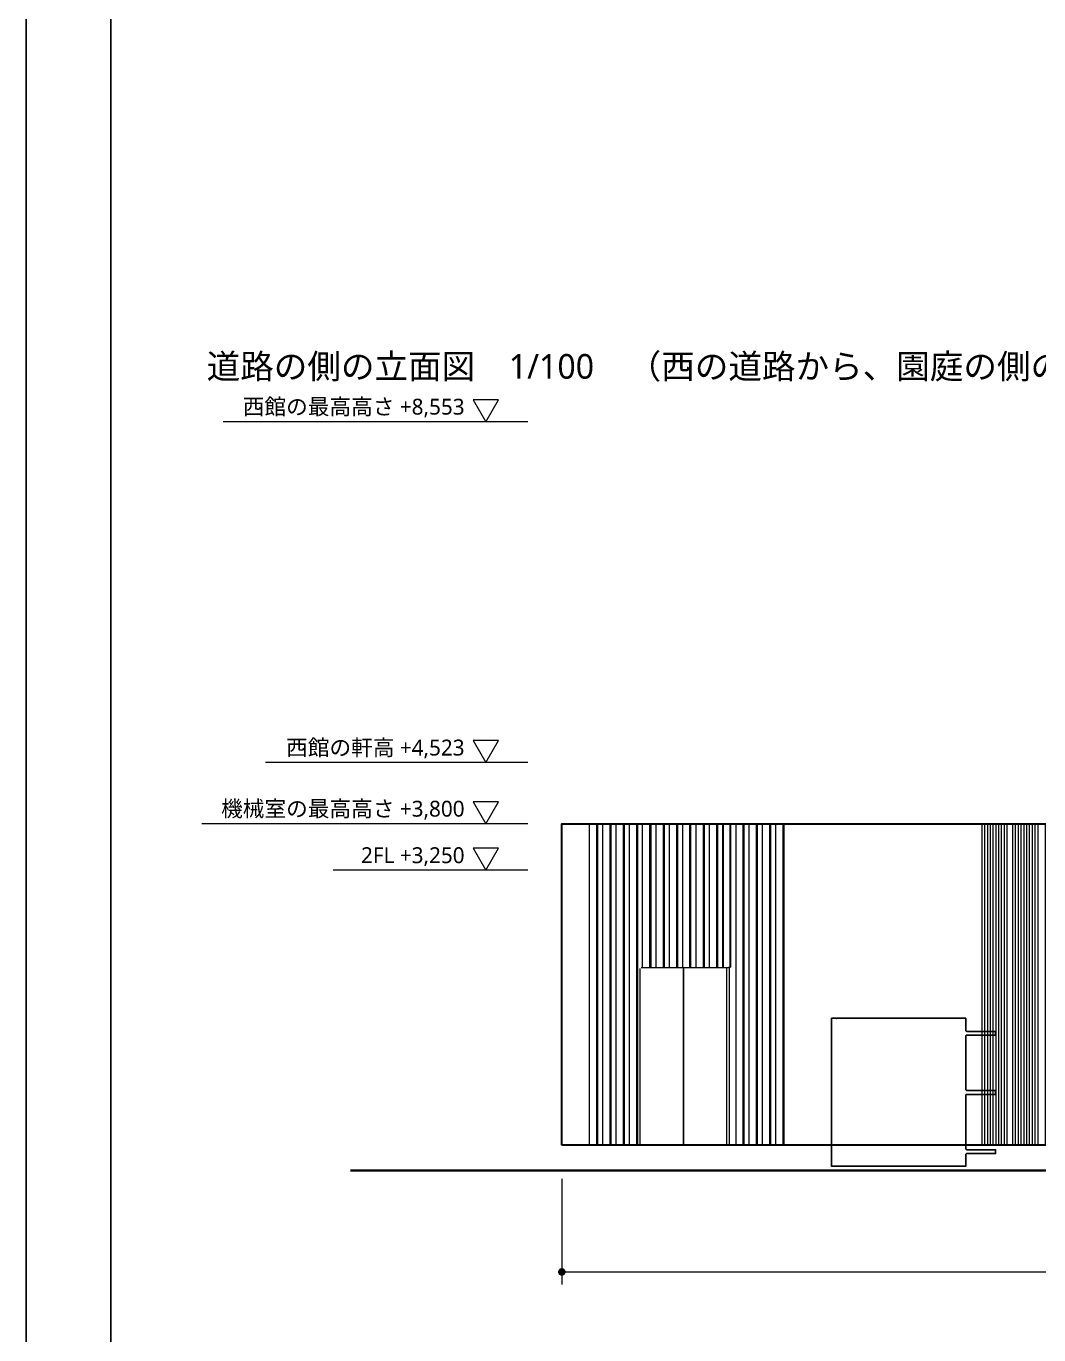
# Model space of a CAD drawing. Header units: millimetres. Extents: x 0 to 84100, y 0 to 59400.
# Drawn here: x 0 to 11975, y 28449 to 43925 of the extents above; entities that cross this region are included whole.
import ezdxf

# ---------------------------------------------------------------- set-up
doc = ezdxf.new("R2010")
doc.units = ezdxf.units.MM
for name, color, linetype, lineweight in [('01_切断（構造・壁）', 7, 'Continuous', 35), ('09_立面の外形', 7, 'Continuous', 30), ('10_見えがかり', 7, 'Continuous', 13), ('50_寸法', 3, 'Continuous', 9), ('51_高さ', 3, 'Continuous', 9), ('80_図名・縮尺・方位', 7, 'Continuous', 18), ('90_図枠', 7, 'Continuous', 25)]:
    doc.layers.add(name, color=color, linetype=linetype, lineweight=lineweight)
doc.styles.add('JP', font='NotoSansCJKjp-Regular.otf')

msp = doc.modelspace()

# ---------------------------------------------------------------- hatches: boundary and pattern name
at = {"layer": '50_寸法'}
msp.add_hatch(color=7, dxfattribs=at).paths.add_polyline_path([(6379, 29193), (6378, 29184), (6376, 29176), (6372, 29168), (6366, 29161), (6359, 29156), (6352, 29152), (6343, 29149), (6334, 29148), (6326, 29149), (6317, 29152), (6309, 29156), (6303, 29161), (6297, 29168), (6293, 29176), (6290, 29184), (6289, 29193), (6290, 29202), (6293, 29210), (6297, 29218), (6303, 29225), (6309, 29231), (6317, 29235), (6326, 29237), (6334, 29238), (6343, 29237), (6352, 29235), (6359, 29231), (6366, 29225), (6372, 29218), (6376, 29210), (6378, 29202)])

# ---------------------------------------------------------------- linework, layer by layer
at = {"layer": '01_切断（構造・壁）'}
msp.add_lwpolyline([(3834, 30393), (76266, 30393)], dxfattribs=at)
at = {"layer": '09_立面の外形'}
msp.add_lwpolyline([(6334, 30693), (6334, 34493), (12055, 34493), (12055, 30693), (6334, 30693)], dxfattribs=at)
at = {"layer": '10_見えがかり'}
for points in [[(6350, 34493), (6342, 34493)], [(6361, 34493), (6350, 34493)], [(6376, 34493), (6361, 34493)], [(6393, 34493), (6376, 34493)], [(6413, 34493), (6393, 34493)], [(6437, 34493), (6413, 34493)], [(6463, 34493), (6437, 34493)], [(6492, 34493), (6463, 34493)], [(6524, 34493), (6492, 34493)], [(6559, 34493), (6524, 34493)], [(6596, 34493), (6559, 34493)], [(6596, 34493), (6635, 34493)], [(6635, 34493), (8995, 34493)], [(6746, 34493), (6659, 34493)], [(6659, 34493), (6659, 30693)], [(6659, 34493), (6671, 34493)], [(6757, 34493), (6671, 34493)], [(6746, 34493), (6757, 34493)], [(6746, 34493), (6746, 30693)], [(6757, 34493), (6757, 30693)], [(6903, 34493), (6817, 34493)], [(6817, 34493), (6817, 30693)], [(6817, 34493), (6828, 34493)], [(6914, 34493), (6828, 34493)], [(6903, 34493), (6914, 34493)], [(6903, 34493), (6903, 30693)], [(6914, 34493), (6914, 30693)], [(7060, 34493), (6974, 34493)], [(6974, 34493), (6974, 30693)], [(6974, 34493), (6985, 34493)], [(7072, 34493), (6985, 34493)], [(7060, 34493), (7072, 34493)], [(7060, 34493), (7060, 30693)], [(7072, 34493), (7072, 30693)], [(7218, 34493), (7131, 34493)], [(7131, 34493), (7131, 30693)], [(7131, 34493), (7143, 34493)], [(7229, 34493), (7143, 34493)], [(7218, 34493), (7229, 34493)], [(7218, 34493), (7218, 30693)], [(7229, 34493), (7229, 30693)], [(7289, 32793), (7289, 34493)], [(7375, 34493), (7289, 34493)], [(7289, 34493), (7300, 34493)], [(7386, 34493), (7300, 34493)], [(7375, 32798), (7375, 34493)], [(7375, 34493), (7386, 34493)], [(7386, 34493), (7386, 32798)], [(7532, 34493), (7446, 34493)], [(7446, 34493), (7446, 32798)], [(7446, 34493), (7457, 34493)], [(7544, 34493), (7457, 34493)], [(7532, 34493), (7544, 34493)], [(7532, 34493), (7532, 32798)], [(7544, 34493), (7544, 32798)], [(7690, 34493), (7603, 34493)], [(7603, 34493), (7603, 32798)], [(7603, 34493), (7615, 34493)], [(7701, 34493), (7615, 34493)], [(7690, 34493), (7701, 34493)], [(7690, 34493), (7690, 32798)], [(7701, 34493), (7701, 32798)], [(7761, 34493), (7761, 32798)], [(7761, 34493), (7772, 34493)], [(7761, 34493), (7847, 34493)], [(7772, 34493), (7858, 34493)], [(7847, 32798), (7847, 34493)], [(7847, 34493), (7858, 34493)], [(7858, 32798), (7858, 34493)], [(8004, 34493), (7918, 34493)], [(7918, 34493), (7918, 32798)], [(7918, 34493), (7929, 34493)], [(8016, 34493), (7929, 34493)], [(8004, 34493), (8016, 34493)], [(8004, 34493), (8004, 32798)], [(8016, 34493), (8016, 32798)], [(8162, 34493), (8075, 34493)], [(8075, 34493), (8075, 32798)], [(8075, 34493), (8087, 34493)], [(8173, 34493), (8087, 34493)], [(8162, 34493), (8173, 34493)], [(8162, 34493), (8162, 32798)], [(8173, 34493), (8173, 32798)], [(8319, 34493), (8233, 34493)], [(8233, 34493), (8233, 32798)], [(8233, 34493), (8244, 34493)], [(8330, 34493), (8244, 34493)], [(8244, 32798), (8244, 34493)], [(8319, 34493), (8330, 34493)], [(8319, 34493), (8319, 32798)], [(8330, 34493), (8330, 32798)], [(8476, 34493), (8390, 34493)], [(8390, 34493), (8390, 30693)], [(8390, 34493), (8401, 34493)], [(8488, 34493), (8401, 34493)], [(8476, 34493), (8488, 34493)], [(8476, 34493), (8476, 30693)], [(8488, 34493), (8488, 30693)], [(8634, 34493), (8547, 34493)], [(8547, 34493), (8547, 30693)], [(8547, 34493), (8559, 34493)], [(8645, 34493), (8559, 34493)], [(8634, 34493), (8645, 34493)], [(8634, 34493), (8634, 30693)], [(8645, 34493), (8645, 30693)], [(8791, 34493), (8704, 34493)], [(8704, 34493), (8704, 30693)], [(8704, 34493), (8716, 34493)], [(8802, 34493), (8716, 34493)], [(8791, 34493), (8802, 34493)], [(8791, 34493), (8791, 30693)], [(8802, 34493), (8802, 30693)], [(8948, 34493), (8862, 34493)], [(8862, 34493), (8862, 30693)], [(8862, 34493), (8873, 34493)], [(8960, 34493), (8873, 34493)], [(8948, 34493), (8960, 34493)], [(8948, 34493), (8948, 30693)], [(8960, 34493), (8960, 30693)], [(9037, 34493), (8995, 34493)], [(9082, 34493), (9037, 34493)], [(9128, 34493), (9082, 34493)], [(9177, 34493), (9128, 34493)], [(9227, 34493), (9177, 34493)], [(9280, 34493), (9227, 34493)], [(9334, 34493), (9280, 34493)], [(9390, 34493), (9334, 34493)], [(9447, 34493), (9390, 34493)], [(9506, 34493), (9447, 34493)], [(9565, 34493), (9506, 34493)], [(9626, 34493), (9565, 34493)], [(9688, 34493), (9626, 34493)], [(9750, 34493), (9688, 34493)], [(9813, 34493), (9750, 34493)], [(9876, 34493), (9813, 34493)], [(9940, 34493), (9876, 34493)], [(10004, 34493), (9940, 34493)], [(10068, 34493), (10004, 34493)], [(10131, 34493), (10068, 34493)], [(10195, 34493), (10131, 34493)], [(10258, 34493), (10195, 34493)], [(10320, 34493), (10258, 34493)], [(10381, 34493), (10320, 34493)], [(10442, 34493), (10381, 34493)], [(10501, 34493), (10442, 34493)], [(10559, 34493), (10501, 34493)], [(10616, 34493), (10559, 34493)], [(10671, 34493), (10616, 34493)], [(10725, 34493), (10671, 34493)], [(10777, 34493), (10725, 34493)], [(10827, 34493), (10777, 34493)], [(10875, 34493), (10827, 34493)], [(10921, 34493), (10875, 34493)], [(10964, 34493), (10921, 34493)], [(11006, 34493), (10964, 34493)], [(11045, 34493), (11006, 34493)], [(11081, 34493), (11045, 34493)], [(11115, 34493), (11081, 34493)], [(11146, 34493), (11115, 34493)], [(11174, 34493), (11146, 34493)], [(11199, 34493), (11174, 34493)], [(11222, 34493), (11199, 34493)], [(11241, 34493), (11222, 34493)], [(11258, 34493), (11241, 34493)], [(11271, 34493), (11258, 34493)], [(11282, 34493), (11271, 34493)], [(11292, 34493), (11282, 34493)], [(11304, 34493), (11289, 34493)], [(11304, 30693), (11304, 34493)], [(11322, 34493), (11304, 34493)], [(11322, 34493), (11315, 34493)], [(11337, 34493), (11329, 34493)], [(11337, 30693), (11337, 34493)], [(11355, 34493), (11337, 34493)], [(11370, 34493), (11355, 34493)], [(11370, 30693), (11370, 34493)], [(11389, 34493), (11370, 34493)], [(11403, 34493), (11388, 34493)], [(11403, 30693), (11403, 34493)], [(11422, 34493), (11403, 34493)], [(11436, 34493), (11429, 34493)], [(11436, 30693), (11436, 34493)], [(11455, 34493), (11436, 34493)], [(11469, 34493), (11462, 34493)], [(11469, 30693), (11469, 34493)], [(11488, 34493), (11469, 34493)], [(11502, 34493), (11487, 34493)], [(11502, 30693), (11502, 34493)], [(11521, 34493), (11502, 34493)], [(11535, 34493), (11528, 34493)], [(11535, 30693), (11535, 34493)], [(11544, 34493), (11535, 34493)], [(11568, 34493), (11561, 34493)], [(11568, 30693), (11568, 34493)], [(11587, 34493), (11568, 34493)], [(11601, 34493), (11586, 34493)], [(11601, 30693), (11601, 34493)], [(11620, 34493), (11601, 34493)], [(11634, 34493), (11627, 34493)], [(11653, 34493), (11646, 34493)], [(11667, 34493), (11660, 34493)], [(11667, 30693), (11667, 34493)], [(11686, 34493), (11667, 34493)], [(11700, 34493), (11686, 34493)], [(11700, 30693), (11700, 34493)], [(11719, 34493), (11700, 34493)], [(11733, 34493), (11719, 34493)], [(11733, 30693), (11733, 34493)], [(11752, 34493), (11733, 34493)], [(11752, 34493), (11745, 34493)], [(11767, 34493), (11759, 34493)], [(11767, 30693), (11767, 34493)], [(11785, 34493), (11767, 34493)], [(11800, 34493), (11785, 34493)], [(11800, 30693), (11800, 34493)], [(11818, 34493), (11800, 34493)], [(11833, 34493), (11818, 34493)], [(11833, 30693), (11833, 34493)], [(11851, 34493), (11833, 34493)], [(11866, 34493), (11858, 34493)], [(11866, 30693), (11866, 34493)], [(11884, 34493), (11866, 34493)], [(11899, 34493), (11891, 34493)], [(11899, 30693), (11899, 34493)], [(11917, 34493), (11899, 34493)], [(11932, 34493), (11917, 34493)], [(11932, 30693), (11932, 34493)], [(11951, 34493), (11932, 34493)], [(11965, 34493), (11957, 34493)], [(11965, 30693), (11965, 34493)], [(7262, 30693), (7262, 32783)], [(7272, 32793), (7771, 32793)], [(7771, 30693), (7771, 32793)], [(7771, 32793), (7778, 32793)], [(7777, 32793), (8286, 32793)], [(7777, 32793), (7792, 32793)], [(7777, 30693), (7777, 32783)], [(8286, 32793), (8316, 32793)], [(8286, 30693), (8286, 32783)], [(8316, 32793), (8306, 32793)], [(8309, 32798), (8319, 32798)], [(8316, 30693), (8316, 32793)], [(8319, 32798), (8330, 32798)], [(8321, 32798), (8330, 32798)], [(6350, 30693), (6342, 30693)], [(6361, 30693), (6350, 30693)], [(6376, 30693), (6361, 30693)], [(6393, 30693), (6376, 30693)], [(6413, 30693), (6393, 30693)], [(6437, 30693), (6413, 30693)], [(6463, 30693), (6437, 30693)], [(6492, 30693), (6463, 30693)], [(6524, 30693), (6492, 30693)], [(6559, 30693), (6524, 30693)], [(6596, 30693), (6559, 30693)], [(6635, 30693), (6596, 30693)], [(6635, 30693), (7255, 30693)], [(6659, 30693), (6671, 30693)], [(6659, 30693), (6746, 30693)], [(6671, 30693), (6757, 30693)], [(6746, 30693), (6757, 30693)], [(6817, 30693), (6828, 30693)], [(6817, 30693), (6903, 30693)], [(6828, 30693), (6914, 30693)], [(6903, 30693), (6914, 30693)], [(6974, 30693), (6985, 30693)], [(6974, 30693), (7060, 30693)], [(6985, 30693), (7072, 30693)], [(7060, 30693), (7072, 30693)], [(7131, 30693), (7143, 30693)], [(7131, 30693), (7218, 30693)], [(7143, 30693), (7229, 30693)], [(7218, 30693), (7229, 30693)], [(7262, 30693), (7771, 30693)], [(7262, 30693), (7270, 30693)], [(7778, 30693), (7771, 30693)], [(7777, 30693), (8286, 30693)], [(7777, 30693), (7792, 30693)], [(8316, 30693), (8286, 30693)], [(8316, 30693), (8306, 30693)], [(8315, 30693), (8995, 30693)], [(8390, 30693), (8401, 30693)], [(8390, 30693), (8476, 30693)], [(8401, 30693), (8488, 30693)], [(8476, 30693), (8488, 30693)], [(8547, 30693), (8559, 30693)], [(8547, 30693), (8634, 30693)], [(8559, 30693), (8645, 30693)], [(8634, 30693), (8645, 30693)], [(8704, 30693), (8716, 30693)], [(8704, 30693), (8791, 30693)], [(8716, 30693), (8802, 30693)], [(8791, 30693), (8802, 30693)], [(8862, 30693), (8873, 30693)], [(8862, 30693), (8948, 30693)], [(8873, 30693), (8960, 30693)], [(8948, 30693), (8960, 30693)], [(9037, 30693), (8995, 30693)], [(9082, 30693), (9037, 30693)], [(9128, 30693), (9082, 30693)], [(9177, 30693), (9128, 30693)], [(9227, 30693), (9177, 30693)], [(9280, 30693), (9227, 30693)], [(9334, 30693), (9280, 30693)], [(9390, 30693), (9334, 30693)], [(9447, 30693), (9390, 30693)], [(9506, 30693), (9447, 30693)], [(9565, 30693), (9506, 30693)], [(9626, 30693), (9565, 30693)], [(9688, 30693), (9626, 30693)], [(9750, 30693), (9688, 30693)], [(9813, 30693), (9750, 30693)], [(9876, 30693), (9813, 30693)], [(9940, 30693), (9876, 30693)], [(10004, 30693), (9940, 30693)], [(10068, 30693), (10004, 30693)], [(10131, 30693), (10068, 30693)], [(10195, 30693), (10131, 30693)], [(10258, 30693), (10195, 30693)], [(10320, 30693), (10258, 30693)], [(10381, 30693), (10320, 30693)], [(10442, 30693), (10381, 30693)], [(10501, 30693), (10442, 30693)], [(10559, 30693), (10501, 30693)], [(10616, 30693), (10559, 30693)], [(10671, 30693), (10616, 30693)], [(10725, 30693), (10671, 30693)], [(10777, 30693), (10725, 30693)], [(10827, 30693), (10777, 30693)], [(10875, 30693), (10827, 30693)], [(10921, 30693), (10875, 30693)], [(10964, 30693), (10921, 30693)], [(11006, 30693), (10964, 30693)], [(11045, 30693), (11006, 30693)], [(11081, 30693), (11045, 30693)], [(11115, 30693), (11081, 30693)], [(11146, 30693), (11115, 30693)], [(11174, 30693), (11146, 30693)], [(11199, 30693), (11174, 30693)], [(11222, 30693), (11199, 30693)], [(11241, 30693), (11222, 30693)], [(11258, 30693), (11241, 30693)], [(11271, 30693), (11258, 30693)], [(11282, 30693), (11271, 30693)], [(11292, 30693), (11282, 30693)], [(11304, 30693), (11289, 30693)], [(11304, 30693), (11322, 30693)], [(11322, 30693), (11315, 30693)], [(11337, 30693), (11329, 30693)], [(11337, 30693), (11355, 30693)], [(11370, 30693), (11355, 30693)], [(11370, 30693), (11389, 30693)], [(11403, 30693), (11388, 30693)], [(11403, 30693), (11422, 30693)], [(11436, 30693), (11429, 30693)], [(11436, 30693), (11455, 30693)], [(11469, 30693), (11462, 30693)], [(11469, 30693), (11488, 30693)], [(11502, 30693), (11487, 30693)], [(11502, 30693), (11521, 30693)], [(11535, 30693), (11528, 30693)], [(11535, 30693), (11544, 30693)], [(11568, 30693), (11561, 30693)], [(11568, 30693), (11587, 30693)], [(11601, 30693), (11586, 30693)], [(11601, 30693), (11620, 30693)], [(11634, 30693), (11627, 30693)], [(11653, 30693), (11646, 30693)], [(11667, 30693), (11660, 30693)], [(11667, 30693), (11686, 30693)], [(11700, 30693), (11686, 30693)], [(11700, 30693), (11719, 30693)], [(11733, 30693), (11719, 30693)], [(11733, 30693), (11752, 30693)], [(11752, 30693), (11745, 30693)], [(11767, 30693), (11759, 30693)], [(11767, 30693), (11785, 30693)], [(11800, 30693), (11785, 30693)], [(11800, 30693), (11818, 30693)], [(11833, 30693), (11818, 30693)], [(11833, 30693), (11851, 30693)], [(11866, 30693), (11858, 30693)], [(11866, 30693), (11884, 30693)], [(11899, 30693), (11891, 30693)], [(11899, 30693), (11917, 30693)], [(11932, 30693), (11917, 30693)], [(11932, 30693), (11951, 30693)], [(11965, 30693), (11957, 30693)]]:
    msp.add_lwpolyline(points, dxfattribs=at)
at = {"layer": '12_立面_外構・樹木'}
msp.add_lwpolyline([(9524, 30443), (9524, 30444), (9524, 32193), (9524, 32193), (9524, 32193), (9573, 32193), (9574, 32193), (9574, 32193), (9574, 32193), (9576, 32192), (9577, 32192), (9579, 32191), (9580, 32191), (9582, 32191), (9583, 32191), (9585, 32192), (9586, 32192), (9587, 32193), (9588, 32193), (9588, 32193), (9728, 32193), (9728, 32193), (9728, 32193), (9730, 32192), (9731, 32192), (9733, 32192), (9734, 32192), (9736, 32192), (9737, 32192), (9738, 32192), (9740, 32192), (9741, 32193), (9742, 32193), (9742, 32193), (9881, 32193), (9882, 32193), (9882, 32193), (9883, 32192), (9885, 32192), (9886, 32192), (9888, 32192), (9889, 32192), (9891, 32192), (9892, 32192), (9893, 32192), (9895, 32193), (9895, 32193), (9895, 32193), (10035, 32193), (10035, 32193), (10036, 32193), (10037, 32192), (10038, 32192), (10040, 32192), (10041, 32192), (10043, 32192), (10044, 32192), (10046, 32192), (10047, 32192), (10048, 32193), (10049, 32193), (10049, 32193), (10188, 32193), (10189, 32193), (10189, 32193), (10190, 32192), (10192, 32192), (10193, 32192), (10195, 32192), (10196, 32192), (10198, 32192), (10199, 32192), (10201, 32192), (10202, 32193), (10202, 32193), (10203, 32193), (10342, 32193), (10342, 32193), (10343, 32193), (10344, 32192), (10345, 32192), (10347, 32192), (10348, 32192), (10350, 32192), (10351, 32192), (10353, 32192), (10354, 32192), (10355, 32193), (10356, 32193), (10356, 32193), (10496, 32193), (10496, 32193), (10496, 32193), (10498, 32192), (10499, 32192), (10500, 32192), (10502, 32192), (10503, 32192), (10505, 32192), (10506, 32192), (10508, 32192), (10509, 32193), (10509, 32193), (10510, 32193), (10649, 32193), (10649, 32193), (10650, 32193), (10651, 32192), (10653, 32192), (10654, 32192), (10655, 32192), (10657, 32192), (10658, 32192), (10660, 32192), (10661, 32192), (10663, 32193), (10663, 32193), (10663, 32193), (10803, 32193), (10803, 32193), (10803, 32193), (10805, 32192), (10806, 32192), (10808, 32192), (10809, 32192), (10811, 32192), (10812, 32192), (10813, 32192), (10815, 32192), (10816, 32193), (10816, 32193), (10817, 32193), (10956, 32193), (10957, 32193), (10957, 32193), (10958, 32192), (10960, 32192), (10961, 32192), (10963, 32192), (10964, 32192), (10966, 32192), (10967, 32192), (10968, 32192), (10970, 32193), (10970, 32193), (10970, 32193), (11110, 32193), (11110, 32193), (11110, 32193), (11110, 32053), (11110, 32052), (11110, 32050), (11111, 32049), (11111, 32047), (11112, 32046), (11113, 32045), (11114, 32044), (11115, 32043), (11116, 32042), (11117, 32041), (11118, 32040), (11119, 32039), (11121, 32039), (11122, 32038), (11124, 32038), (11125, 32038), (11464, 32038), (11464, 32038), (11464, 32038), (11464, 31994), (11464, 31993), (11464, 31993), (11125, 31993), (11124, 31993), (11122, 31993), (11121, 31992), (11119, 31992), (11118, 31991), (11117, 31991), (11116, 31990), (11115, 31989), (11114, 31988), (11113, 31986), (11112, 31985), (11111, 31984), (11111, 31982), (11110, 31981), (11110, 31980), (11110, 31978), (11110, 31353), (11110, 31352), (11110, 31350), (11111, 31349), (11111, 31347), (11112, 31346), (11113, 31345), (11114, 31344), (11115, 31343), (11116, 31342), (11117, 31341), (11118, 31340), (11119, 31339), (11121, 31339), (11122, 31338), (11124, 31338), (11125, 31338), (11464, 31338), (11464, 31338), (11464, 31338), (11464, 31294), (11464, 31293), (11464, 31293), (11125, 31293), (11124, 31293), (11122, 31293), (11121, 31292), (11119, 31292), (11118, 31291), (11117, 31291), (11116, 31290), (11115, 31289), (11114, 31288), (11113, 31286), (11112, 31285), (11111, 31284), (11111, 31282), (11110, 31281), (11110, 31280), (11110, 31278), (11110, 30653), (11110, 30652), (11110, 30650), (11111, 30649), (11111, 30647), (11112, 30646), (11113, 30645), (11114, 30644), (11115, 30643), (11116, 30642), (11117, 30641), (11118, 30640), (11119, 30639), (11121, 30639), (11122, 30638), (11124, 30638), (11125, 30638), (11464, 30638), (11464, 30638), (11464, 30638), (11464, 30594), (11464, 30593), (11464, 30593), (11125, 30593), (11124, 30593), (11122, 30593), (11121, 30592), (11119, 30592), (11118, 30591), (11117, 30591), (11116, 30590), (11115, 30589), (11114, 30588), (11113, 30586), (11112, 30585), (11111, 30584), (11111, 30582), (11110, 30581), (11110, 30580), (11110, 30578), (11110, 30444), (11110, 30443), (11110, 30443), (10970, 30443), (10970, 30443), (10970, 30443), (10968, 30444), (10967, 30444), (10966, 30445), (10964, 30445), (10963, 30445), (10961, 30445), (10960, 30444), (10958, 30444), (10957, 30443), (10957, 30443), (10956, 30443), (10817, 30443), (10816, 30443), (10816, 30443), (10815, 30444), (10813, 30444), (10812, 30445), (10811, 30445), (10809, 30445), (10808, 30445), (10806, 30444), (10805, 30444), (10803, 30443), (10803, 30443), (10803, 30443), (10663, 30443), (10663, 30443), (10663, 30443), (10661, 30444), (10660, 30444), (10658, 30445), (10657, 30445), (10655, 30445), (10654, 30445), (10653, 30444), (10651, 30444), (10650, 30443), (10649, 30443), (10649, 30443), (10510, 30443), (10509, 30443), (10509, 30443), (10508, 30444), (10506, 30444), (10505, 30445), (10503, 30445), (10502, 30445), (10500, 30445), (10499, 30444), (10498, 30444), (10496, 30443), (10496, 30443), (10496, 30443), (10356, 30443), (10356, 30443), (10355, 30443), (10354, 30444), (10353, 30444), (10351, 30445), (10350, 30445), (10348, 30445), (10347, 30445), (10345, 30444), (10344, 30444), (10343, 30443), (10342, 30443), (10342, 30443), (10203, 30443), (10202, 30443), (10202, 30443), (10201, 30444), (10199, 30444), (10198, 30445), (10196, 30445), (10195, 30445), (10193, 30445), (10192, 30444), (10190, 30444), (10189, 30443), (10189, 30443), (10188, 30443), (10049, 30443), (10049, 30443), (10048, 30443), (10047, 30444), (10046, 30444), (10044, 30445), (10043, 30445), (10041, 30445), (10040, 30445), (10038, 30444), (10037, 30444), (10036, 30443), (10035, 30443), (10035, 30443), (9895, 30443), (9895, 30443), (9895, 30443), (9893, 30444), (9892, 30444), (9891, 30445), (9889, 30445), (9888, 30445), (9886, 30445), (9885, 30444), (9883, 30444), (9882, 30443), (9882, 30443), (9881, 30443), (9742, 30443), (9742, 30443), (9741, 30443), (9740, 30444), (9738, 30444), (9737, 30445), (9736, 30445), (9734, 30445), (9733, 30445), (9731, 30444), (9730, 30444), (9728, 30443), (9728, 30443), (9728, 30443), (9588, 30443), (9588, 30443), (9587, 30443), (9587, 30444), (9586, 30444), (9584, 30445), (9583, 30445), (9581, 30445), (9580, 30445), (9579, 30445), (9577, 30444), (9576, 30444), (9574, 30443), (9574, 30443), (9573, 30443), (9524, 30443), (9524, 30443)], dxfattribs=at)
at = {"layer": '50_寸法'}
for points in [[(6334, 30293), (6334, 29043)], [(6334, 29193), (73766, 29193)]]:
    msp.add_lwpolyline(points, dxfattribs=at)
at = {"layer": '51_高さ'}
for points in [[(5284, 39507), (5434, 39247), (5584, 39507), (5284, 39507)], [(5934, 39247), (2329, 39247)], [(5284, 35476), (5434, 35216), (5584, 35476), (5284, 35476)], [(5934, 35216), (2830, 35216)], [(5284, 34753), (5434, 34493), (5584, 34753), (5284, 34753)], [(5934, 34493), (2078, 34493)], [(5284, 34203), (5434, 33943), (5584, 34203), (5284, 34203)], [(5934, 33943), (3631, 33943)]]:
    msp.add_lwpolyline(points, dxfattribs=at)
at = {"layer": '90_図枠'}
for points in [[(0, 0), (84100, 0), (84100, 59400), (0, 59400)], [(1000, 1000), (83100, 1000), (83100, 58400), (1000, 58400)]]:
    msp.add_lwpolyline(points, close=True, dxfattribs=at)

# ---------------------------------------------------------------- texts
at = {"layer": '51_高さ', "attachment_point": 9, "style": 'JP'}
for s, insert, char_height in [('西館の最高高さ +8,553', (5184, 39297), 187.87), ('西館の軒高 +4,523', (5184, 35266), 187.87), ('機械室の最高高さ +3,800', (5184, 34543), 187.87), ('2FL +3,250', (5184, 33993), 187.9)]:
    msp.add_mtext(s, dxfattribs=dict(at, insert=insert, char_height=char_height))
at = {"layer": '80_図名・縮尺・方位', "insert": (2134, 40047), "char_height": 291.06, "attachment_point": 1, "style": 'JP'}
msp.add_mtext('道路の側の立面図\u30001/100\u3000（西の道路から、園庭の側の反対。東を見る、右が南）', dxfattribs=at)

doc.saveas('drawing.dxf')
